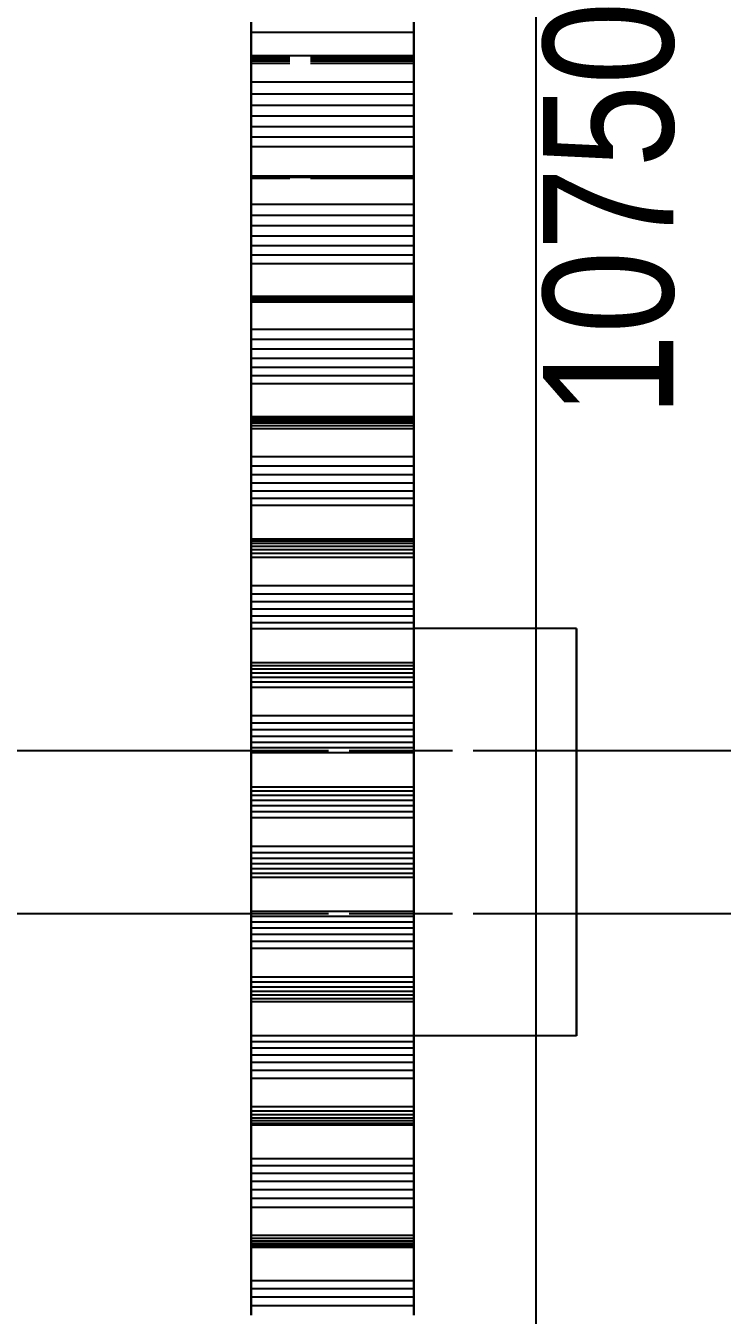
# Model space of a CAD drawing. Header units: millimetres. Extents: x -13 to 276, y -50 to 157.
# Drawn here: x 144.12 to 152.67, y -9.28 to 6.55 of the extents above; entities that cross this region are included whole.
import ezdxf

# ---------------------------------------------------------------- set-up
doc = ezdxf.new("R2010")
doc.units = ezdxf.units.MM
doc.linetypes.add('DASHED', pattern=[1.524, 1.27, -0.254])
for name, color, linetype in [('DIMS', 3, 'CONTINUOUS'), ('HIDDEN', 8, 'DASHED'), ('VISIBLE', 7, 'CONTINUOUS')]:
    doc.layers.add(name, color=color, linetype=linetype)
doc.styles.add('OpenSansCondensed-Light', font='OpenSansCondensed-Light.ttf')
doc.dimstyles.new('EZDXF', dxfattribs={"dimtxt": 0.25, "dimasz": 0.175, "dimexe": 0.375, "dimexo": 0.125, "dimgap": 0.1, "dimtad": 1, "dimlfac": 100, "dimzin": 12, "dimdsep": 46, "dimtxsty": 'OpenSansCondensed-Light', "dimblk": 'ARCHTICK', "dimcen": 2.5, "dimazin": 3, "dimtfac": 0.5, "dimtmove": 2, "dimatfit": 3})

# ---------------------------------------------------------------- blocks, each defined once
blk = doc.blocks.new('_ARCHTICK')
at = {"color": 0, "linetype": 'BYBLOCK', "const_width": 0.15}
blk.add_lwpolyline([(-0.5, -0.5), (0.5, 0.5)], dxfattribs=at)

msp = doc.modelspace()

# ---------------------------------------------------------------- linework, layer by layer
at = {"layer": 'HIDDEN'}
for points in [[(146.885, 6.59294), (146.885, 6.46386)], [(148.885, 6.59294), (148.885, 6.46386)], [(146.885, 6.46386), (146.885, 6.08309)], [(148.885, 6.46386), (146.885, 6.46386)], [(148.885, 6.46386), (148.885, 6.08309)], [(146.885, 6.17588), (146.885, 6.17244)], [(146.885, 6.08309), (146.885, 6.17588)], [(146.885, 6.17244), (146.885, 6.17588)], [(146.885, 6.17588), (146.885, 5.8523)], [(148.885, 6.17588), (146.885, 6.17588)], [(148.885, 6.17588), (148.885, 6.17244)], [(148.885, 6.08309), (148.885, 6.17588)], [(148.885, 6.17244), (148.885, 6.17588)], [(148.885, 6.17588), (148.885, 5.8523)], [(146.885, 6.17244), (146.885, 6.16446)], [(146.885, 6.16446), (146.885, 6.17244)], [(148.885, 6.17244), (146.885, 6.17244)], [(148.885, 6.17244), (146.885, 6.17244)], [(146.885, 6.16446), (146.885, 6.15177)], [(146.885, 6.15177), (146.885, 6.16446)], [(148.885, 6.16446), (146.885, 6.16446)], [(148.885, 6.16446), (146.885, 6.16446)], [(146.885, 6.15177), (146.885, 6.13417)], [(146.885, 6.13417), (146.885, 6.15177)], [(148.885, 6.15177), (146.885, 6.15177)], [(148.885, 6.15177), (146.885, 6.15177)], [(146.885, 6.13417), (146.885, 6.11139)], [(146.885, 6.11139), (146.885, 6.13417)], [(148.885, 6.13417), (146.885, 6.13417)], [(148.885, 6.13417), (146.885, 6.13417)], [(146.885, 6.11139), (146.885, 6.08309)], [(146.885, 6.08309), (146.885, 6.11139)], [(148.885, 6.11139), (146.885, 6.11139)], [(148.885, 6.11139), (146.885, 6.11139)], [(148.885, 6.08309), (146.885, 6.08309)], [(148.885, 6.08309), (146.885, 6.08309)], [(148.885, 6.17244), (148.885, 6.16446)], [(148.885, 6.16446), (148.885, 6.17244)], [(148.885, 6.16446), (148.885, 6.15177)], [(148.885, 6.15177), (148.885, 6.16446)], [(148.885, 6.15177), (148.885, 6.13417)], [(148.885, 6.13417), (148.885, 6.15177)], [(148.885, 6.13417), (148.885, 6.11139)], [(148.885, 6.11139), (148.885, 6.13417)], [(148.885, 6.11139), (148.885, 6.08309)], [(148.885, 6.08309), (148.885, 6.11139)], [(146.885, 5.8523), (146.885, 5.70881)], [(148.885, 5.8523), (146.885, 5.8523)], [(146.885, 5.70881), (146.885, 5.56971)], [(148.885, 5.70881), (146.885, 5.70881)], [(148.885, 5.8523), (148.885, 5.70881)], [(148.885, 5.70881), (148.885, 5.56971)], [(146.885, 5.56971), (146.885, 5.43521)], [(148.885, 5.56971), (146.885, 5.56971)], [(148.885, 5.56971), (148.885, 5.43521)], [(146.885, 5.43521), (146.885, 5.30554)], [(148.885, 5.43521), (146.885, 5.43521)], [(148.885, 5.43521), (148.885, 5.30554)], [(146.885, 5.30554), (146.885, 5.18099)], [(148.885, 5.30554), (146.885, 5.30554)], [(148.885, 5.30554), (148.885, 5.18099)], [(146.885, 5.18099), (146.885, 5.06197)], [(148.885, 5.18099), (146.885, 5.18099)], [(148.885, 5.18099), (148.885, 5.06197)], [(146.885, 5.06197), (146.885, 4.67024)], [(148.885, 5.06197), (146.885, 5.06197)], [(148.885, 5.06197), (148.885, 4.67024)], [(146.885, 4.69965), (146.885, 4.69527)], [(146.885, 4.67024), (146.885, 4.69965)], [(146.885, 4.69527), (146.885, 4.69965)], [(146.885, 4.69965), (146.885, 4.699)], [(148.885, 4.69965), (146.885, 4.69965)], [(146.885, 4.699), (146.885, 4.69352)], [(148.885, 4.699), (146.885, 4.699)], [(146.885, 4.69527), (146.885, 4.68559)], [(146.885, 4.68559), (146.885, 4.69527)], [(148.885, 4.69527), (146.885, 4.69527)], [(148.885, 4.69527), (146.885, 4.69527)], [(146.885, 4.69352), (146.885, 4.6834)], [(148.885, 4.69352), (146.885, 4.69352)], [(146.885, 4.68559), (146.885, 4.67024)], [(146.885, 4.67024), (146.885, 4.68559)], [(148.885, 4.68559), (146.885, 4.68559)], [(148.885, 4.68559), (146.885, 4.68559)], [(146.885, 4.6834), (146.885, 4.35137)], [(148.885, 4.6834), (146.885, 4.6834)], [(148.885, 4.67024), (146.885, 4.67024)], [(148.885, 4.67024), (146.885, 4.67024)], [(148.885, 4.69965), (148.885, 4.69527)], [(148.885, 4.67024), (148.885, 4.69965)], [(148.885, 4.69527), (148.885, 4.69965)], [(148.885, 4.69965), (148.885, 4.699)], [(148.885, 4.699), (148.885, 4.69352)], [(148.885, 4.69527), (148.885, 4.68559)], [(148.885, 4.68559), (148.885, 4.69527)], [(148.885, 4.69352), (148.885, 4.6834)], [(148.885, 4.68559), (148.885, 4.67024)], [(148.885, 4.67024), (148.885, 4.68559)], [(148.885, 4.6834), (148.885, 4.35137)], [(146.885, 4.35137), (146.885, 4.21779)], [(148.885, 4.35137), (146.885, 4.35137)], [(148.885, 4.35137), (148.885, 4.21779)], [(146.885, 4.21779), (146.885, 4.08873)], [(148.885, 4.21779), (146.885, 4.21779)], [(148.885, 4.21779), (148.885, 4.08873)], [(146.885, 4.08873), (146.885, 3.96439)], [(148.885, 4.08873), (146.885, 4.08873)], [(146.885, 3.96439), (146.885, 3.84502)], [(148.885, 3.96439), (146.885, 3.96439)], [(148.885, 4.08873), (148.885, 3.96439)], [(148.885, 3.96439), (148.885, 3.84502)], [(146.885, 3.84502), (146.885, 3.73092)], [(148.885, 3.84502), (146.885, 3.84502)], [(148.885, 3.84502), (148.885, 3.73092)], [(146.885, 3.73092), (146.885, 3.62248)], [(148.885, 3.73092), (146.885, 3.73092)], [(148.885, 3.73092), (148.885, 3.62248)], [(146.885, 3.62248), (146.885, 3.22156)], [(148.885, 3.62248), (146.885, 3.62248)], [(148.885, 3.62248), (148.885, 3.22156)], [(146.885, 3.22388), (146.885, 3.22156)], [(146.885, 3.22156), (146.885, 3.22388)], [(146.885, 3.22156), (146.885, 3.22388)], [(146.885, 3.22388), (146.885, 3.22043)], [(148.885, 3.22388), (146.885, 3.22388)], [(148.885, 3.22156), (146.885, 3.22156)], [(148.885, 3.22156), (146.885, 3.22156)], [(146.885, 3.22043), (146.885, 3.21156)], [(148.885, 3.22043), (146.885, 3.22043)], [(146.885, 3.21156), (146.885, 3.19756)], [(148.885, 3.21156), (146.885, 3.21156)], [(146.885, 3.19756), (146.885, 3.17865)], [(148.885, 3.19756), (146.885, 3.19756)], [(146.885, 3.17865), (146.885, 3.15501)], [(148.885, 3.17865), (146.885, 3.17865)], [(148.885, 3.22388), (148.885, 3.22156)], [(148.885, 3.22156), (148.885, 3.22388)], [(148.885, 3.22156), (148.885, 3.22388)], [(148.885, 3.22388), (148.885, 3.22043)], [(148.885, 3.22043), (148.885, 3.21156)], [(148.885, 3.21156), (148.885, 3.19756)], [(148.885, 3.19756), (148.885, 3.17865)], [(148.885, 3.17865), (148.885, 3.15501)], [(146.885, 3.15501), (146.885, 2.81603)], [(148.885, 3.15501), (146.885, 3.15501)], [(148.885, 3.15501), (148.885, 2.81603)], [(146.885, 2.81603), (146.885, 2.69295)], [(148.885, 2.81603), (146.885, 2.81603)], [(146.885, 2.69295), (146.885, 2.5745)], [(148.885, 2.69295), (146.885, 2.69295)], [(148.885, 2.81603), (148.885, 2.69295)], [(148.885, 2.69295), (148.885, 2.5745)], [(146.885, 2.5745), (146.885, 2.46089)], [(148.885, 2.5745), (146.885, 2.5745)], [(148.885, 2.5745), (148.885, 2.46089)], [(146.885, 2.46089), (146.885, 2.35236)], [(148.885, 2.46089), (146.885, 2.46089)], [(148.885, 2.46089), (148.885, 2.35236)], [(146.885, 2.35236), (146.885, 2.24921)], [(148.885, 2.35236), (146.885, 2.35236)], [(146.885, 2.24921), (146.885, 2.15183)], [(148.885, 2.24921), (146.885, 2.24921)], [(148.885, 2.35236), (148.885, 2.24921)], [(148.885, 2.24921), (148.885, 2.15183)], [(146.885, 2.15183), (146.885, 1.74349)], [(148.885, 2.15183), (146.885, 2.15183)], [(148.885, 2.15183), (148.885, 1.74349)], [(146.885, 1.74349), (146.885, 1.73279)], [(148.885, 1.74349), (146.885, 1.74349)], [(148.885, 1.74349), (148.885, 1.73279)], [(146.885, 1.73279), (146.885, 1.71621)], [(148.885, 1.73279), (146.885, 1.73279)], [(146.885, 1.71621), (146.885, 1.69414)], [(148.885, 1.71621), (146.885, 1.71621)], [(146.885, 1.69414), (146.885, 1.66686)], [(148.885, 1.69414), (146.885, 1.69414)], [(146.885, 1.66686), (146.885, 1.6346)], [(148.885, 1.66686), (146.885, 1.66686)], [(146.885, 1.6346), (146.885, 1.59755)], [(148.885, 1.6346), (146.885, 1.6346)], [(146.885, 1.59755), (146.885, 1.25312)], [(148.885, 1.59755), (146.885, 1.59755)], [(148.885, 1.73279), (148.885, 1.71621)], [(148.885, 1.71621), (148.885, 1.69414)], [(148.885, 1.69414), (148.885, 1.66686)], [(148.885, 1.66686), (148.885, 1.6346)], [(148.885, 1.6346), (148.885, 1.59755)], [(148.885, 1.59755), (148.885, 1.25312)], [(146.885, 1.25312), (146.885, 1.1411)], [(148.885, 1.25312), (146.885, 1.25312)], [(146.885, 1.1411), (146.885, 1.0338)], [(148.885, 1.1411), (146.885, 1.1411)], [(148.885, 1.25312), (148.885, 1.1411)], [(148.885, 1.1411), (148.885, 1.0338)], [(146.885, 1.0338), (146.885, 0.93142)], [(148.885, 1.0338), (146.885, 1.0338)], [(148.885, 1.0338), (148.885, 0.93142)], [(146.885, 0.93142), (146.885, 0.8342)], [(148.885, 0.93142), (146.885, 0.93142)], [(146.885, 0.8342), (146.885, 0.74246)], [(148.885, 0.8342), (146.885, 0.8342)], [(148.885, 0.93142), (148.885, 0.8342)], [(148.885, 0.8342), (148.885, 0.74246)], [(146.885, 0.74246), (146.885, 0.65659)], [(148.885, 0.74246), (146.885, 0.74246)], [(146.885, 0.65659), (146.885, 0.24266)], [(148.885, 0.65659), (146.885, 0.65659)], [(148.885, 0.74246), (148.885, 0.65659)], [(148.885, 0.65659), (148.885, 0.24266)], [(146.885, 0.24266), (146.885, 0.21898)], [(148.885, 0.24266), (146.885, 0.24266)], [(146.885, 0.21898), (146.885, 0.18935)], [(148.885, 0.21898), (146.885, 0.21898)], [(146.885, 0.18935), (146.885, 0.15417)], [(148.885, 0.18935), (146.885, 0.18935)], [(148.885, 0.24266), (148.885, 0.21898)], [(148.885, 0.21898), (148.885, 0.18935)], [(148.885, 0.18935), (148.885, 0.15417)], [(146.885, 0.15417), (146.885, 0.11373)], [(148.885, 0.15417), (146.885, 0.15417)], [(146.885, 0.11373), (146.885, 0.06827)], [(148.885, 0.11373), (146.885, 0.11373)], [(146.885, 0.06827), (146.885, 0.01797)], [(148.885, 0.06827), (146.885, 0.06827)], [(146.885, 0.01797), (146.885, -0.33037)], [(148.885, 0.01797), (146.885, 0.01797)], [(148.885, 0.15417), (148.885, 0.11373)], [(148.885, 0.11373), (148.885, 0.06827)], [(148.885, 0.06827), (148.885, 0.01797)], [(148.885, 0.01797), (148.885, -0.33037)], [(146.885, -0.33037), (146.885, -0.43083)], [(148.885, -0.33037), (146.885, -0.33037)], [(146.885, -0.43083), (146.885, -0.52651)], [(148.885, -0.43083), (146.885, -0.43083)], [(148.885, -0.33037), (148.885, -0.43083)], [(148.885, -0.43083), (148.885, -0.52651)], [(146.885, -0.52651), (146.885, -0.61721)], [(148.885, -0.52651), (146.885, -0.52651)], [(146.885, -0.61721), (146.885, -0.70267)], [(148.885, -0.61721), (146.885, -0.61721)], [(148.885, -0.52651), (148.885, -0.61721)], [(148.885, -0.61721), (148.885, -0.70267)], [(146.885, -0.70267), (146.885, -0.78259)], [(148.885, -0.70267), (146.885, -0.70267)], [(146.885, -0.78259), (146.885, -0.85657)], [(148.885, -0.78259), (146.885, -0.78259)], [(148.885, -0.70267), (148.885, -0.78259)], [(148.885, -0.78259), (148.885, -0.85657)], [(146.885, -0.85657), (146.885, -1.27424)], [(148.885, -0.85657), (146.885, -0.85657)], [(148.885, -3.355), (148.885, -3.31532), (148.885, -3.27563), (148.885, -3.23595), (148.885, -3.19627), (148.885, -3.15659), (148.885, -3.1169), (148.885, -3.07722), (148.885, -3.03754), (148.885, -2.99786), (148.885, -2.95817), (148.885, -2.91849), (148.885, -2.87881), (148.885, -2.83913), (148.885, -2.79944), (148.885, -2.75976), (148.885, -2.72008), (148.885, -2.6804), (148.885, -2.64071), (148.885, -2.60103), (148.885, -2.56135), (148.885, -2.52167), (148.885, -2.48198), (148.885, -2.4423), (148.885, -2.40262), (148.885, -2.36294), (148.885, -2.32325), (148.885, -2.28357), (148.885, -2.24389), (148.885, -2.20421), (148.885, -2.16452), (148.885, -2.12484), (148.885, -2.08516), (148.885, -2.04548), (148.885, -2.00579), (148.885, -1.96611), (148.885, -1.92643), (148.885, -1.88675), (148.885, -1.84706), (148.885, -1.80738), (148.885, -1.7677), (148.885, -1.72802), (148.885, -1.68833), (148.885, -1.64865), (148.885, -1.60897), (148.885, -1.56929), (148.885, -1.5296), (148.885, -1.48992), (148.885, -1.45024), (148.885, -1.41056), (148.885, -1.37087), (148.885, -1.33119), (148.885, -1.29151), (148.885, -1.25183), (148.885, -1.21214), (148.885, -1.17246), (148.885, -1.13278), (148.885, -1.0931), (148.885, -1.05341), (148.885, -1.01373), (148.885, -0.97405), (148.885, -0.93437), (148.885, -0.89468), (148.885, -0.855)], [(148.885, -0.855), (148.885, -0.93437), (148.885, -1.01373), (148.885, -1.0931), (148.885, -1.17246), (148.885, -1.25183), (148.885, -1.33119), (148.885, -1.41056), (148.885, -1.48992), (148.885, -1.56929), (148.885, -1.64865), (148.885, -1.72802), (148.885, -1.80738), (148.885, -1.88675), (148.885, -1.96611), (148.885, -2.04548), (148.885, -2.12484), (148.885, -2.20421), (148.885, -2.28357), (148.885, -2.36294), (148.885, -2.4423), (148.885, -2.52167), (148.885, -2.60103), (148.885, -2.6804), (148.885, -2.75976), (148.885, -2.83913), (148.885, -2.91849), (148.885, -2.99786), (148.885, -3.07722), (148.885, -3.15659), (148.885, -3.23595), (148.885, -3.31532), (148.885, -3.39468), (148.885, -3.47405), (148.885, -3.55341), (148.885, -3.63278), (148.885, -3.71214), (148.885, -3.79151), (148.885, -3.87087), (148.885, -3.95024), (148.885, -4.0296), (148.885, -4.10897), (148.885, -4.18833), (148.885, -4.2677), (148.885, -4.34706), (148.885, -4.42643), (148.885, -4.50579), (148.885, -4.58516), (148.885, -4.66452), (148.885, -4.74389), (148.885, -4.82325), (148.885, -4.90262), (148.885, -4.98198), (148.885, -5.06135), (148.885, -5.14071), (148.885, -5.22008), (148.885, -5.29944), (148.885, -5.37881), (148.885, -5.45817), (148.885, -5.53754), (148.885, -5.6169), (148.885, -5.69627), (148.885, -5.77563), (148.885, -5.855)], [(148.885, -0.85657), (148.885, -1.27424)], [(150.885, -0.855), (150.885, -0.93437), (150.885, -1.01373), (150.885, -1.0931), (150.885, -1.17246), (150.885, -1.25183), (150.885, -1.33119), (150.885, -1.41056), (150.885, -1.48992), (150.885, -1.56929), (150.885, -1.64865), (150.885, -1.72802), (150.885, -1.80738), (150.885, -1.88675), (150.885, -1.96611), (150.885, -2.04548), (150.885, -2.12484), (150.885, -2.20421), (150.885, -2.28357), (150.885, -2.36294), (150.885, -2.4423), (150.885, -2.52167), (150.885, -2.60103), (150.885, -2.6804), (150.885, -2.75976), (150.885, -2.83913), (150.885, -2.91849), (150.885, -2.99786), (150.885, -3.07722), (150.885, -3.15659), (150.885, -3.23595), (150.885, -3.31532), (150.885, -3.39468), (150.885, -3.47405), (150.885, -3.55341), (150.885, -3.63278), (150.885, -3.71214), (150.885, -3.79151), (150.885, -3.87087), (150.885, -3.95024), (150.885, -4.0296), (150.885, -4.10897), (150.885, -4.18833), (150.885, -4.2677), (150.885, -4.34706), (150.885, -4.42643), (150.885, -4.50579), (150.885, -4.58516), (150.885, -4.66452), (150.885, -4.74389), (150.885, -4.82325), (150.885, -4.90262), (150.885, -4.98198), (150.885, -5.06135), (150.885, -5.14071), (150.885, -5.22008), (150.885, -5.29944), (150.885, -5.37881), (150.885, -5.45817), (150.885, -5.53754), (150.885, -5.6169), (150.885, -5.69627), (150.885, -5.77563), (150.885, -5.855)], [(146.885, -1.27424), (146.885, -1.3108)], [(148.885, -1.27424), (146.885, -1.27424)], [(146.885, -1.3108), (146.885, -1.35334)], [(148.885, -1.3108), (146.885, -1.3108)], [(146.885, -1.35334), (146.885, -1.40147)], [(148.885, -1.35334), (146.885, -1.35334)], [(146.885, -1.40147), (146.885, -1.45489)], [(148.885, -1.40147), (146.885, -1.40147)], [(148.885, -1.27424), (148.885, -1.3108)], [(148.885, -1.3108), (148.885, -1.35334)], [(148.885, -1.35334), (148.885, -1.40147)], [(148.885, -1.40147), (148.885, -1.45489)], [(146.885, -1.45489), (146.885, -1.51335)], [(148.885, -1.45489), (146.885, -1.45489)], [(146.885, -1.51335), (146.885, -1.57668)], [(148.885, -1.51335), (146.885, -1.51335)], [(146.885, -1.57668), (146.885, -1.92736)], [(148.885, -1.57668), (146.885, -1.57668)], [(148.885, -1.45489), (148.885, -1.51335)], [(148.885, -1.51335), (148.885, -1.57668)], [(148.885, -1.57668), (148.885, -1.92736)], [(146.885, -1.92736), (146.885, -2.01582)], [(148.885, -1.92736), (146.885, -1.92736)], [(146.885, -2.01582), (146.885, -2.09946)], [(148.885, -2.01582), (146.885, -2.01582)], [(148.885, -1.92736), (148.885, -2.01582)], [(148.885, -2.01582), (148.885, -2.09946)], [(146.885, -2.09946), (146.885, -2.17806)], [(148.885, -2.09946), (146.885, -2.09946)], [(146.885, -2.17806), (146.885, -2.25138)], [(148.885, -2.17806), (146.885, -2.17806)], [(148.885, -2.09946), (148.885, -2.17806)], [(148.885, -2.17806), (148.885, -2.25138)], [(146.885, -2.25138), (146.885, -2.31913)], [(148.885, -2.25138), (146.885, -2.25138)], [(146.885, -2.31913), (146.885, -2.3809)], [(148.885, -2.31913), (146.885, -2.31913)], [(146.885, -3.355), (146.885, -3.33913), (146.885, -3.32325), (146.885, -3.30738), (146.885, -3.29151), (146.885, -3.27563), (146.885, -3.25976), (146.885, -3.24389), (146.885, -3.22802), (146.885, -3.21214), (146.885, -3.19627), (146.885, -3.1804), (146.885, -3.16452), (146.885, -3.14865), (146.885, -3.13278), (146.885, -3.1169), (146.885, -3.10103), (146.885, -3.08516), (146.885, -3.06929), (146.885, -3.05341), (146.885, -3.03754), (146.885, -3.02167), (146.885, -3.00579), (146.885, -2.98992), (146.885, -2.97405), (146.885, -2.95817), (146.885, -2.9423), (146.885, -2.92643), (146.885, -2.91056), (146.885, -2.89468), (146.885, -2.87881), (146.885, -2.86294), (146.885, -2.84706), (146.885, -2.83119), (146.885, -2.81532), (146.885, -2.79944), (146.885, -2.78357), (146.885, -2.7677), (146.885, -2.75183), (146.885, -2.73595), (146.885, -2.72008), (146.885, -2.70421), (146.885, -2.68833), (146.885, -2.67246), (146.885, -2.65659), (146.885, -2.64071), (146.885, -2.62484), (146.885, -2.60897), (146.885, -2.5931), (146.885, -2.57722), (146.885, -2.56135), (146.885, -2.54548), (146.885, -2.5296), (146.885, -2.51373), (146.885, -2.49786), (146.885, -2.48198), (146.885, -2.46611), (146.885, -2.45024), (146.885, -2.43437), (146.885, -2.41849), (146.885, -2.40262), (146.885, -2.38675), (146.885, -2.37087), (146.885, -2.355)], [(146.885, -2.355), (146.885, -2.38675), (146.885, -2.41849), (146.885, -2.45024), (146.885, -2.48198), (146.885, -2.51373), (146.885, -2.54548), (146.885, -2.57722), (146.885, -2.60897), (146.885, -2.64071), (146.885, -2.67246), (146.885, -2.70421), (146.885, -2.73595), (146.885, -2.7677), (146.885, -2.79944), (146.885, -2.83119), (146.885, -2.86294), (146.885, -2.89468), (146.885, -2.92643), (146.885, -2.95817), (146.885, -2.98992), (146.885, -3.02167), (146.885, -3.05341), (146.885, -3.08516), (146.885, -3.1169), (146.885, -3.14865), (146.885, -3.1804), (146.885, -3.21214), (146.885, -3.24389), (146.885, -3.27563), (146.885, -3.30738), (146.885, -3.33913), (146.885, -3.37087), (146.885, -3.40262), (146.885, -3.43437), (146.885, -3.46611), (146.885, -3.49786), (146.885, -3.5296), (146.885, -3.56135), (146.885, -3.5931), (146.885, -3.62484), (146.885, -3.65659), (146.885, -3.68833), (146.885, -3.72008), (146.885, -3.75183), (146.885, -3.78357), (146.885, -3.81532), (146.885, -3.84706), (146.885, -3.87881), (146.885, -3.91056), (146.885, -3.9423), (146.885, -3.97405), (146.885, -4.00579), (146.885, -4.03754), (146.885, -4.06929), (146.885, -4.10103), (146.885, -4.13278), (146.885, -4.16452), (146.885, -4.19627), (146.885, -4.22802), (146.885, -4.25976), (146.885, -4.29151), (146.885, -4.32325), (146.885, -4.355)], [(150.885, -2.355), (146.885, -2.355)], [(150.885, -2.355), (146.885, -2.355)], [(148.885, -2.25138), (148.885, -2.31913)], [(148.885, -2.31913), (148.885, -2.3809)], [(150.885, -3.355), (150.885, -3.33913), (150.885, -3.32325), (150.885, -3.30738), (150.885, -3.29151), (150.885, -3.27563), (150.885, -3.25976), (150.885, -3.24389), (150.885, -3.22802), (150.885, -3.21214), (150.885, -3.19627), (150.885, -3.1804), (150.885, -3.16452), (150.885, -3.14865), (150.885, -3.13278), (150.885, -3.1169), (150.885, -3.10103), (150.885, -3.08516), (150.885, -3.06929), (150.885, -3.05341), (150.885, -3.03754), (150.885, -3.02167), (150.885, -3.00579), (150.885, -2.98992), (150.885, -2.97405), (150.885, -2.95817), (150.885, -2.9423), (150.885, -2.92643), (150.885, -2.91056), (150.885, -2.89468), (150.885, -2.87881), (150.885, -2.86294), (150.885, -2.84706), (150.885, -2.83119), (150.885, -2.81532), (150.885, -2.79944), (150.885, -2.78357), (150.885, -2.7677), (150.885, -2.75183), (150.885, -2.73595), (150.885, -2.72008), (150.885, -2.70421), (150.885, -2.68833), (150.885, -2.67246), (150.885, -2.65659), (150.885, -2.64071), (150.885, -2.62484), (150.885, -2.60897), (150.885, -2.5931), (150.885, -2.57722), (150.885, -2.56135), (150.885, -2.54548), (150.885, -2.5296), (150.885, -2.51373), (150.885, -2.49786), (150.885, -2.48198), (150.885, -2.46611), (150.885, -2.45024), (150.885, -2.43437), (150.885, -2.41849), (150.885, -2.40262), (150.885, -2.38675), (150.885, -2.37087), (150.885, -2.355)], [(150.885, -2.355), (150.885, -2.38675), (150.885, -2.41849), (150.885, -2.45024), (150.885, -2.48198), (150.885, -2.51373), (150.885, -2.54548), (150.885, -2.57722), (150.885, -2.60897), (150.885, -2.64071), (150.885, -2.67246), (150.885, -2.70421), (150.885, -2.73595), (150.885, -2.7677), (150.885, -2.79944), (150.885, -2.83119), (150.885, -2.86294), (150.885, -2.89468), (150.885, -2.92643), (150.885, -2.95817), (150.885, -2.98992), (150.885, -3.02167), (150.885, -3.05341), (150.885, -3.08516), (150.885, -3.1169), (150.885, -3.14865), (150.885, -3.1804), (150.885, -3.21214), (150.885, -3.24389), (150.885, -3.27563), (150.885, -3.30738), (150.885, -3.33913), (150.885, -3.37087), (150.885, -3.40262), (150.885, -3.43437), (150.885, -3.46611), (150.885, -3.49786), (150.885, -3.5296), (150.885, -3.56135), (150.885, -3.5931), (150.885, -3.62484), (150.885, -3.65659), (150.885, -3.68833), (150.885, -3.72008), (150.885, -3.75183), (150.885, -3.78357), (150.885, -3.81532), (150.885, -3.84706), (150.885, -3.87881), (150.885, -3.91056), (150.885, -3.9423), (150.885, -3.97405), (150.885, -4.00579), (150.885, -4.03754), (150.885, -4.06929), (150.885, -4.10103), (150.885, -4.13278), (150.885, -4.16452), (150.885, -4.19627), (150.885, -4.22802), (150.885, -4.25976), (150.885, -4.29151), (150.885, -4.32325), (150.885, -4.355)], [(146.885, -2.3809), (146.885, -2.80043)], [(148.885, -2.3809), (146.885, -2.3809)], [(148.885, -2.3809), (148.885, -2.80043)], [(146.885, -2.80043), (146.885, -2.84971)], [(148.885, -2.80043), (146.885, -2.80043)], [(148.885, -2.80043), (148.885, -2.84971)], [(146.885, -2.84971), (146.885, -2.90498)], [(148.885, -2.84971), (146.885, -2.84971)], [(146.885, -2.90498), (146.885, -2.96584)], [(148.885, -2.90498), (146.885, -2.90498)], [(146.885, -2.96584), (146.885, -3.032)], [(148.885, -2.96584), (146.885, -2.96584)], [(148.885, -2.84971), (148.885, -2.90498)], [(148.885, -2.90498), (148.885, -2.96584)], [(148.885, -2.96584), (148.885, -3.032)], [(146.885, -3.032), (146.885, -3.1032)], [(148.885, -3.032), (146.885, -3.032)], [(146.885, -3.1032), (146.885, -3.17927)], [(148.885, -3.1032), (146.885, -3.1032)], [(148.885, -3.032), (148.885, -3.1032)], [(148.885, -3.1032), (148.885, -3.17927)], [(146.885, -3.17927), (146.885, -3.53073)], [(148.885, -3.17927), (146.885, -3.17927)], [(148.885, -3.17927), (148.885, -3.53073)], [(146.885, -4.355), (146.885, -4.33913), (146.885, -4.32325), (146.885, -4.30738), (146.885, -4.29151), (146.885, -4.27563), (146.885, -4.25976), (146.885, -4.24389), (146.885, -4.22802), (146.885, -4.21214), (146.885, -4.19627), (146.885, -4.1804), (146.885, -4.16452), (146.885, -4.14865), (146.885, -4.13278), (146.885, -4.1169), (146.885, -4.10103), (146.885, -4.08516), (146.885, -4.06929), (146.885, -4.05341), (146.885, -4.03754), (146.885, -4.02167), (146.885, -4.00579), (146.885, -3.98992), (146.885, -3.97405), (146.885, -3.95817), (146.885, -3.9423), (146.885, -3.92643), (146.885, -3.91056), (146.885, -3.89468), (146.885, -3.87881), (146.885, -3.86294), (146.885, -3.84706), (146.885, -3.83119), (146.885, -3.81532), (146.885, -3.79944), (146.885, -3.78357), (146.885, -3.7677), (146.885, -3.75183), (146.885, -3.73595), (146.885, -3.72008), (146.885, -3.70421), (146.885, -3.68833), (146.885, -3.67246), (146.885, -3.65659), (146.885, -3.64071), (146.885, -3.62484), (146.885, -3.60897), (146.885, -3.5931), (146.885, -3.57722), (146.885, -3.56135), (146.885, -3.54548), (146.885, -3.5296), (146.885, -3.51373), (146.885, -3.49786), (146.885, -3.48198), (146.885, -3.46611), (146.885, -3.45024), (146.885, -3.43437), (146.885, -3.41849), (146.885, -3.40262), (146.885, -3.38675), (146.885, -3.37087), (146.885, -3.355)], [(148.885, -5.855), (148.885, -5.81532), (148.885, -5.77563), (148.885, -5.73595), (148.885, -5.69627), (148.885, -5.65659), (148.885, -5.6169), (148.885, -5.57722), (148.885, -5.53754), (148.885, -5.49786), (148.885, -5.45817), (148.885, -5.41849), (148.885, -5.37881), (148.885, -5.33913), (148.885, -5.29944), (148.885, -5.25976), (148.885, -5.22008), (148.885, -5.1804), (148.885, -5.14071), (148.885, -5.10103), (148.885, -5.06135), (148.885, -5.02167), (148.885, -4.98198), (148.885, -4.9423), (148.885, -4.90262), (148.885, -4.86294), (148.885, -4.82325), (148.885, -4.78357), (148.885, -4.74389), (148.885, -4.70421), (148.885, -4.66452), (148.885, -4.62484), (148.885, -4.58516), (148.885, -4.54548), (148.885, -4.50579), (148.885, -4.46611), (148.885, -4.42643), (148.885, -4.38675), (148.885, -4.34706), (148.885, -4.30738), (148.885, -4.2677), (148.885, -4.22802), (148.885, -4.18833), (148.885, -4.14865), (148.885, -4.10897), (148.885, -4.06929), (148.885, -4.0296), (148.885, -3.98992), (148.885, -3.95024), (148.885, -3.91056), (148.885, -3.87087), (148.885, -3.83119), (148.885, -3.79151), (148.885, -3.75183), (148.885, -3.71214), (148.885, -3.67246), (148.885, -3.63278), (148.885, -3.5931), (148.885, -3.55341), (148.885, -3.51373), (148.885, -3.47405), (148.885, -3.43437), (148.885, -3.39468), (148.885, -3.355)], [(150.885, -4.355), (150.885, -4.33913), (150.885, -4.32325), (150.885, -4.30738), (150.885, -4.29151), (150.885, -4.27563), (150.885, -4.25976), (150.885, -4.24389), (150.885, -4.22802), (150.885, -4.21214), (150.885, -4.19627), (150.885, -4.1804), (150.885, -4.16452), (150.885, -4.14865), (150.885, -4.13278), (150.885, -4.1169), (150.885, -4.10103), (150.885, -4.08516), (150.885, -4.06929), (150.885, -4.05341), (150.885, -4.03754), (150.885, -4.02167), (150.885, -4.00579), (150.885, -3.98992), (150.885, -3.97405), (150.885, -3.95817), (150.885, -3.9423), (150.885, -3.92643), (150.885, -3.91056), (150.885, -3.89468), (150.885, -3.87881), (150.885, -3.86294), (150.885, -3.84706), (150.885, -3.83119), (150.885, -3.81532), (150.885, -3.79944), (150.885, -3.78357), (150.885, -3.7677), (150.885, -3.75183), (150.885, -3.73595), (150.885, -3.72008), (150.885, -3.70421), (150.885, -3.68833), (150.885, -3.67246), (150.885, -3.65659), (150.885, -3.64071), (150.885, -3.62484), (150.885, -3.60897), (150.885, -3.5931), (150.885, -3.57722), (150.885, -3.56135), (150.885, -3.54548), (150.885, -3.5296), (150.885, -3.51373), (150.885, -3.49786), (150.885, -3.48198), (150.885, -3.46611), (150.885, -3.45024), (150.885, -3.43437), (150.885, -3.41849), (150.885, -3.40262), (150.885, -3.38675), (150.885, -3.37087), (150.885, -3.355)], [(146.885, -3.53073), (146.885, -3.6068)], [(148.885, -3.53073), (146.885, -3.53073)], [(146.885, -3.6068), (146.885, -3.678)], [(148.885, -3.6068), (146.885, -3.6068)], [(148.885, -3.53073), (148.885, -3.6068)], [(148.885, -3.6068), (148.885, -3.678)], [(146.885, -3.678), (146.885, -3.74416)], [(148.885, -3.678), (146.885, -3.678)], [(146.885, -3.74416), (146.885, -3.80502)], [(148.885, -3.74416), (146.885, -3.74416)], [(148.885, -3.678), (148.885, -3.74416)], [(148.885, -3.74416), (148.885, -3.80502)], [(146.885, -3.80502), (146.885, -3.86029)], [(148.885, -3.80502), (146.885, -3.80502)], [(146.885, -3.86029), (146.885, -3.90957)], [(148.885, -3.86029), (146.885, -3.86029)], [(146.885, -3.90957), (146.885, -4.3291)], [(148.885, -3.90957), (146.885, -3.90957)], [(148.885, -3.80502), (148.885, -3.86029)], [(148.885, -3.86029), (148.885, -3.90957)], [(148.885, -3.90957), (148.885, -4.3291)], [(146.885, -4.3291), (146.885, -4.39087)], [(148.885, -4.3291), (146.885, -4.3291)], [(150.885, -4.355), (146.885, -4.355)], [(150.885, -4.355), (146.885, -4.355)], [(146.885, -4.39087), (146.885, -4.45862)], [(148.885, -4.39087), (146.885, -4.39087)], [(148.885, -4.3291), (148.885, -4.39087)], [(148.885, -4.39087), (148.885, -4.45862)], [(146.885, -4.45862), (146.885, -4.53194)], [(148.885, -4.45862), (146.885, -4.45862)], [(146.885, -4.53194), (146.885, -4.61054)], [(148.885, -4.53194), (146.885, -4.53194)], [(148.885, -4.45862), (148.885, -4.53194)], [(148.885, -4.53194), (148.885, -4.61054)], [(146.885, -4.61054), (146.885, -4.69418)], [(148.885, -4.61054), (146.885, -4.61054)], [(146.885, -4.69418), (146.885, -4.78264)], [(148.885, -4.69418), (146.885, -4.69418)], [(148.885, -4.61054), (148.885, -4.69418)], [(148.885, -4.69418), (148.885, -4.78264)], [(146.885, -4.78264), (146.885, -5.13332)], [(148.885, -4.78264), (146.885, -4.78264)], [(148.885, -4.78264), (148.885, -5.13332)], [(146.885, -5.13332), (146.885, -5.19665)], [(148.885, -5.13332), (146.885, -5.13332)], [(146.885, -5.19665), (146.885, -5.25511)], [(148.885, -5.19665), (146.885, -5.19665)], [(148.885, -5.13332), (148.885, -5.19665)], [(148.885, -5.19665), (148.885, -5.25511)], [(146.885, -5.25511), (146.885, -5.30853)], [(148.885, -5.25511), (146.885, -5.25511)], [(146.885, -5.30853), (146.885, -5.35666)], [(148.885, -5.30853), (146.885, -5.30853)], [(146.885, -5.35666), (146.885, -5.3992)], [(148.885, -5.35666), (146.885, -5.35666)], [(148.885, -5.25511), (148.885, -5.30853)], [(148.885, -5.30853), (148.885, -5.35666)], [(148.885, -5.35666), (148.885, -5.3992)], [(146.885, -5.3992), (146.885, -5.43576)], [(148.885, -5.3992), (146.885, -5.3992)], [(146.885, -5.43576), (146.885, -5.85343)], [(148.885, -5.43576), (146.885, -5.43576)], [(148.885, -5.3992), (148.885, -5.43576)], [(148.885, -5.43576), (148.885, -5.85343)], [(146.885, -5.85343), (146.885, -5.92741)], [(148.885, -5.85343), (146.885, -5.85343)], [(148.885, -5.85343), (148.885, -5.92741)], [(146.885, -5.92741), (146.885, -6.00733)], [(148.885, -5.92741), (146.885, -5.92741)], [(146.885, -6.00733), (146.885, -6.09279)], [(148.885, -6.00733), (146.885, -6.00733)], [(148.885, -5.92741), (148.885, -6.00733)], [(148.885, -6.00733), (148.885, -6.09279)], [(146.885, -6.09279), (146.885, -6.18349)], [(148.885, -6.09279), (146.885, -6.09279)], [(148.885, -6.09279), (148.885, -6.18349)], [(146.885, -6.18349), (146.885, -6.27917)], [(148.885, -6.18349), (146.885, -6.18349)], [(146.885, -6.27917), (146.885, -6.37963)], [(148.885, -6.27917), (146.885, -6.27917)], [(148.885, -6.18349), (148.885, -6.27917)], [(148.885, -6.27917), (148.885, -6.37963)], [(146.885, -6.37963), (146.885, -6.72797)], [(148.885, -6.37963), (146.885, -6.37963)], [(148.885, -6.37963), (148.885, -6.72797)], [(146.885, -6.72797), (146.885, -6.77827)], [(148.885, -6.72797), (146.885, -6.72797)], [(146.885, -6.77827), (146.885, -6.82373)], [(148.885, -6.77827), (146.885, -6.77827)], [(148.885, -6.72797), (148.885, -6.77827)], [(148.885, -6.77827), (148.885, -6.82373)], [(146.885, -6.82373), (146.885, -6.86417)], [(148.885, -6.82373), (146.885, -6.82373)], [(146.885, -6.86417), (146.885, -6.89935)], [(148.885, -6.86417), (146.885, -6.86417)], [(146.885, -6.89935), (146.885, -6.92898)], [(148.885, -6.89935), (146.885, -6.89935)], [(146.885, -6.92898), (146.885, -6.95266)], [(148.885, -6.92898), (146.885, -6.92898)], [(146.885, -6.95266), (146.885, -7.36659)], [(148.885, -6.95266), (146.885, -6.95266)], [(148.885, -6.82373), (148.885, -6.86417)], [(148.885, -6.86417), (148.885, -6.89935)], [(148.885, -6.89935), (148.885, -6.92898)], [(148.885, -6.92898), (148.885, -6.95266)], [(148.885, -6.95266), (148.885, -7.36659)], [(146.885, -7.36659), (146.885, -7.45246)], [(148.885, -7.36659), (146.885, -7.36659)], [(148.885, -7.36659), (148.885, -7.45246)], [(146.885, -7.45246), (146.885, -7.5442)], [(148.885, -7.45246), (146.885, -7.45246)], [(146.885, -7.5442), (146.885, -7.64142)], [(148.885, -7.5442), (146.885, -7.5442)], [(148.885, -7.45246), (148.885, -7.5442)], [(148.885, -7.5442), (148.885, -7.64142)], [(146.885, -7.64142), (146.885, -7.7438)], [(148.885, -7.64142), (146.885, -7.64142)], [(146.885, -7.7438), (146.885, -7.8511)], [(148.885, -7.7438), (146.885, -7.7438)], [(148.885, -7.64142), (148.885, -7.7438)], [(148.885, -7.7438), (148.885, -7.8511)], [(146.885, -7.8511), (146.885, -7.96312)], [(148.885, -7.8511), (146.885, -7.8511)], [(148.885, -7.8511), (148.885, -7.96312)], [(146.885, -7.96312), (146.885, -8.30755)], [(148.885, -7.96312), (146.885, -7.96312)], [(148.885, -7.96312), (148.885, -8.30755)], [(146.885, -8.30755), (146.885, -8.3446)], [(148.885, -8.30755), (146.885, -8.30755)], [(146.885, -8.3446), (146.885, -8.37686)], [(148.885, -8.3446), (146.885, -8.3446)], [(146.885, -8.37686), (146.885, -8.40414)], [(148.885, -8.37686), (146.885, -8.37686)], [(148.885, -8.30755), (148.885, -8.3446)], [(148.885, -8.3446), (148.885, -8.37686)], [(148.885, -8.37686), (148.885, -8.40414)], [(146.885, -8.40414), (146.885, -8.42621)], [(148.885, -8.40414), (146.885, -8.40414)], [(146.885, -8.42621), (146.885, -8.44279)], [(148.885, -8.42621), (146.885, -8.42621)], [(146.885, -8.44279), (146.885, -8.45349)], [(148.885, -8.44279), (146.885, -8.44279)], [(146.885, -8.45349), (146.885, -8.86183)], [(148.885, -8.45349), (146.885, -8.45349)], [(148.885, -8.40414), (148.885, -8.42621)], [(148.885, -8.42621), (148.885, -8.44279)], [(148.885, -8.44279), (148.885, -8.45349)], [(148.885, -8.45349), (148.885, -8.86183)], [(146.885, -8.86183), (146.885, -8.95921)], [(148.885, -8.86183), (146.885, -8.86183)], [(148.885, -8.86183), (148.885, -8.95921)], [(146.885, -8.95921), (146.885, -9.06236)], [(148.885, -8.95921), (146.885, -8.95921)], [(148.885, -8.95921), (148.885, -9.06236)], [(146.885, -9.06236), (146.885, -9.17089)], [(148.885, -9.06236), (146.885, -9.06236)], [(146.885, -9.17089), (146.885, -9.2845)], [(148.885, -9.17089), (146.885, -9.17089)], [(148.885, -9.06236), (148.885, -9.17089)], [(148.885, -9.17089), (148.885, -9.2845)]]:
    msp.add_lwpolyline(points, dxfattribs=at)
at = {"layer": 'VISIBLE'}
for points in [[(146.885, 6.46386), (146.885, 6.59294)], [(148.885, 6.46386), (148.885, 6.59294)], [(146.885, 6.17588), (146.885, 6.46386)], [(148.885, 6.46386), (146.885, 6.46386)], [(148.885, 6.17588), (148.885, 6.46386)], [(146.885, 5.8523), (146.885, 6.17588)], [(148.885, 6.17588), (146.885, 6.17588)], [(148.885, 5.8523), (148.885, 6.17588)], [(146.885, 5.70881), (146.885, 5.8523)], [(148.885, 5.8523), (146.885, 5.8523)], [(146.885, 5.56971), (146.885, 5.70881)], [(148.885, 5.70881), (146.885, 5.70881)], [(148.885, 5.70881), (148.885, 5.8523)], [(148.885, 5.56971), (148.885, 5.70881)], [(146.885, 5.43521), (146.885, 5.56971)], [(148.885, 5.56971), (146.885, 5.56971)], [(148.885, 5.43521), (148.885, 5.56971)], [(146.885, 5.30554), (146.885, 5.43521)], [(148.885, 5.43521), (146.885, 5.43521)], [(148.885, 5.30554), (148.885, 5.43521)], [(146.885, 5.18099), (146.885, 5.30554)], [(148.885, 5.30554), (146.885, 5.30554)], [(148.885, 5.18099), (148.885, 5.30554)], [(146.885, 5.06197), (146.885, 5.18099)], [(148.885, 5.18099), (146.885, 5.18099)], [(148.885, 5.06197), (148.885, 5.18099)], [(146.885, 4.69965), (146.885, 5.06197)], [(148.885, 5.06197), (146.885, 5.06197)], [(148.885, 4.69965), (148.885, 5.06197)], [(146.885, 4.699), (146.885, 4.69965)], [(148.885, 4.69965), (146.885, 4.69965)], [(146.885, 4.69352), (146.885, 4.699)], [(148.885, 4.699), (146.885, 4.699)], [(146.885, 4.6834), (146.885, 4.69352)], [(148.885, 4.69352), (146.885, 4.69352)], [(146.885, 4.35137), (146.885, 4.6834)], [(148.885, 4.6834), (146.885, 4.6834)], [(148.885, 4.699), (148.885, 4.69965)], [(148.885, 4.69352), (148.885, 4.699)], [(148.885, 4.6834), (148.885, 4.69352)], [(148.885, 4.35137), (148.885, 4.6834)], [(146.885, 4.21779), (146.885, 4.35137)], [(148.885, 4.35137), (146.885, 4.35137)], [(148.885, 4.21779), (148.885, 4.35137)], [(146.885, 4.08873), (146.885, 4.21779)], [(148.885, 4.21779), (146.885, 4.21779)], [(148.885, 4.08873), (148.885, 4.21779)], [(146.885, 3.96439), (146.885, 4.08873)], [(148.885, 4.08873), (146.885, 4.08873)], [(146.885, 3.84502), (146.885, 3.96439)], [(148.885, 3.96439), (146.885, 3.96439)], [(148.885, 3.96439), (148.885, 4.08873)], [(148.885, 3.84502), (148.885, 3.96439)], [(146.885, 3.73092), (146.885, 3.84502)], [(148.885, 3.84502), (146.885, 3.84502)], [(148.885, 3.73092), (148.885, 3.84502)], [(146.885, 3.62248), (146.885, 3.73092)], [(148.885, 3.73092), (146.885, 3.73092)], [(148.885, 3.62248), (148.885, 3.73092)], [(146.885, 3.22388), (146.885, 3.62248)], [(148.885, 3.62248), (146.885, 3.62248)], [(148.885, 3.22388), (148.885, 3.62248)], [(146.885, 3.22043), (146.885, 3.22388)], [(148.885, 3.22388), (146.885, 3.22388)], [(146.885, 3.21156), (146.885, 3.22043)], [(148.885, 3.22043), (146.885, 3.22043)], [(146.885, 3.19756), (146.885, 3.21156)], [(148.885, 3.21156), (146.885, 3.21156)], [(146.885, 3.17865), (146.885, 3.19756)], [(148.885, 3.19756), (146.885, 3.19756)], [(146.885, 3.15501), (146.885, 3.17865)], [(148.885, 3.17865), (146.885, 3.17865)], [(148.885, 3.22043), (148.885, 3.22388)], [(148.885, 3.21156), (148.885, 3.22043)], [(148.885, 3.19756), (148.885, 3.21156)], [(148.885, 3.17865), (148.885, 3.19756)], [(148.885, 3.15501), (148.885, 3.17865)], [(146.885, 2.81603), (146.885, 3.15501)], [(148.885, 3.15501), (146.885, 3.15501)], [(148.885, 2.81603), (148.885, 3.15501)], [(146.885, 2.69295), (146.885, 2.81603)], [(148.885, 2.81603), (146.885, 2.81603)], [(146.885, 2.5745), (146.885, 2.69295)], [(148.885, 2.69295), (146.885, 2.69295)], [(148.885, 2.69295), (148.885, 2.81603)], [(148.885, 2.5745), (148.885, 2.69295)], [(146.885, 2.46089), (146.885, 2.5745)], [(148.885, 2.5745), (146.885, 2.5745)], [(148.885, 2.46089), (148.885, 2.5745)], [(146.885, 2.35236), (146.885, 2.46089)], [(148.885, 2.46089), (146.885, 2.46089)], [(148.885, 2.35236), (148.885, 2.46089)], [(146.885, 2.24921), (146.885, 2.35236)], [(148.885, 2.35236), (146.885, 2.35236)], [(146.885, 2.15183), (146.885, 2.24921)], [(148.885, 2.24921), (146.885, 2.24921)], [(148.885, 2.24921), (148.885, 2.35236)], [(148.885, 2.15183), (148.885, 2.24921)], [(146.885, 1.74349), (146.885, 2.15183)], [(148.885, 2.15183), (146.885, 2.15183)], [(148.885, 1.74349), (148.885, 2.15183)], [(146.885, 1.73279), (146.885, 1.74349)], [(148.885, 1.74349), (146.885, 1.74349)], [(148.885, 1.73279), (148.885, 1.74349)], [(146.885, 1.71621), (146.885, 1.73279)], [(148.885, 1.73279), (146.885, 1.73279)], [(146.885, 1.69414), (146.885, 1.71621)], [(148.885, 1.71621), (146.885, 1.71621)], [(146.885, 1.66686), (146.885, 1.69414)], [(148.885, 1.69414), (146.885, 1.69414)], [(146.885, 1.6346), (146.885, 1.66686)], [(148.885, 1.66686), (146.885, 1.66686)], [(146.885, 1.59755), (146.885, 1.6346)], [(148.885, 1.6346), (146.885, 1.6346)], [(146.885, 1.25312), (146.885, 1.59755)], [(148.885, 1.59755), (146.885, 1.59755)], [(148.885, 1.71621), (148.885, 1.73279)], [(148.885, 1.69414), (148.885, 1.71621)], [(148.885, 1.66686), (148.885, 1.69414)], [(148.885, 1.6346), (148.885, 1.66686)], [(148.885, 1.59755), (148.885, 1.6346)], [(148.885, 1.25312), (148.885, 1.59755)], [(146.885, 1.1411), (146.885, 1.25312)], [(148.885, 1.25312), (146.885, 1.25312)], [(146.885, 1.0338), (146.885, 1.1411)], [(148.885, 1.1411), (146.885, 1.1411)], [(148.885, 1.1411), (148.885, 1.25312)], [(148.885, 1.0338), (148.885, 1.1411)], [(146.885, 0.93142), (146.885, 1.0338)], [(148.885, 1.0338), (146.885, 1.0338)], [(148.885, 0.93142), (148.885, 1.0338)], [(146.885, 0.8342), (146.885, 0.93142)], [(148.885, 0.93142), (146.885, 0.93142)], [(146.885, 0.74246), (146.885, 0.8342)], [(148.885, 0.8342), (146.885, 0.8342)], [(148.885, 0.8342), (148.885, 0.93142)], [(148.885, 0.74246), (148.885, 0.8342)], [(146.885, 0.65659), (146.885, 0.74246)], [(148.885, 0.74246), (146.885, 0.74246)], [(146.885, 0.24266), (146.885, 0.65659)], [(148.885, 0.65659), (146.885, 0.65659)], [(148.885, 0.65659), (148.885, 0.74246)], [(148.885, 0.24266), (148.885, 0.65659)], [(146.885, 0.21898), (146.885, 0.24266)], [(148.885, 0.24266), (146.885, 0.24266)], [(146.885, 0.18935), (146.885, 0.21898)], [(148.885, 0.21898), (146.885, 0.21898)], [(146.885, 0.15417), (146.885, 0.18935)], [(148.885, 0.18935), (146.885, 0.18935)], [(148.885, 0.21898), (148.885, 0.24266)], [(148.885, 0.18935), (148.885, 0.21898)], [(148.885, 0.15417), (148.885, 0.18935)], [(146.885, 0.11373), (146.885, 0.15417)], [(148.885, 0.15417), (146.885, 0.15417)], [(146.885, 0.06827), (146.885, 0.11373)], [(148.885, 0.11373), (146.885, 0.11373)], [(146.885, 0.01797), (146.885, 0.06827)], [(148.885, 0.06827), (146.885, 0.06827)], [(146.885, -0.33037), (146.885, 0.01797)], [(148.885, 0.01797), (146.885, 0.01797)], [(148.885, 0.11373), (148.885, 0.15417)], [(148.885, 0.06827), (148.885, 0.11373)], [(148.885, 0.01797), (148.885, 0.06827)], [(148.885, -0.33037), (148.885, 0.01797)], [(146.885, -0.43083), (146.885, -0.33037)], [(148.885, -0.33037), (146.885, -0.33037)], [(146.885, -0.52651), (146.885, -0.43083)], [(148.885, -0.43083), (146.885, -0.43083)], [(148.885, -0.43083), (148.885, -0.33037)], [(148.885, -0.52651), (148.885, -0.43083)], [(146.885, -0.61721), (146.885, -0.52651)], [(148.885, -0.52651), (146.885, -0.52651)], [(146.885, -0.70267), (146.885, -0.61721)], [(148.885, -0.61721), (146.885, -0.61721)], [(148.885, -0.61721), (148.885, -0.52651)], [(148.885, -0.70267), (148.885, -0.61721)], [(146.885, -0.78259), (146.885, -0.70267)], [(148.885, -0.70267), (146.885, -0.70267)], [(146.885, -0.85657), (146.885, -0.78259)], [(148.885, -0.78259), (146.885, -0.78259)], [(148.885, -0.78259), (148.885, -0.70267)], [(148.885, -0.85657), (148.885, -0.78259)], [(146.885, -1.27424), (146.885, -0.85657)], [(148.885, -0.85657), (146.885, -0.85657)], [(150.885, -0.855), (148.885, -0.855)], [(148.885, -1.27424), (148.885, -0.85657)], [(150.885, -3.355), (150.885, -3.31532), (150.885, -3.27563), (150.885, -3.23595), (150.885, -3.19627), (150.885, -3.15659), (150.885, -3.1169), (150.885, -3.07722), (150.885, -3.03754), (150.885, -2.99786), (150.885, -2.95817), (150.885, -2.91849), (150.885, -2.87881), (150.885, -2.83913), (150.885, -2.79944), (150.885, -2.75976), (150.885, -2.72008), (150.885, -2.6804), (150.885, -2.64071), (150.885, -2.60103), (150.885, -2.56135), (150.885, -2.52167), (150.885, -2.48198), (150.885, -2.4423), (150.885, -2.40262), (150.885, -2.36294), (150.885, -2.32325), (150.885, -2.28357), (150.885, -2.24389), (150.885, -2.20421), (150.885, -2.16452), (150.885, -2.12484), (150.885, -2.08516), (150.885, -2.04548), (150.885, -2.00579), (150.885, -1.96611), (150.885, -1.92643), (150.885, -1.88675), (150.885, -1.84706), (150.885, -1.80738), (150.885, -1.7677), (150.885, -1.72802), (150.885, -1.68833), (150.885, -1.64865), (150.885, -1.60897), (150.885, -1.56929), (150.885, -1.5296), (150.885, -1.48992), (150.885, -1.45024), (150.885, -1.41056), (150.885, -1.37087), (150.885, -1.33119), (150.885, -1.29151), (150.885, -1.25183), (150.885, -1.21214), (150.885, -1.17246), (150.885, -1.13278), (150.885, -1.0931), (150.885, -1.05341), (150.885, -1.01373), (150.885, -0.97405), (150.885, -0.93437), (150.885, -0.89468), (150.885, -0.855)], [(146.885, -1.3108), (146.885, -1.27424)], [(148.885, -1.27424), (146.885, -1.27424)], [(146.885, -1.35334), (146.885, -1.3108)], [(148.885, -1.3108), (146.885, -1.3108)], [(146.885, -1.40147), (146.885, -1.35334)], [(148.885, -1.35334), (146.885, -1.35334)], [(146.885, -1.45489), (146.885, -1.40147)], [(148.885, -1.40147), (146.885, -1.40147)], [(148.885, -1.3108), (148.885, -1.27424)], [(148.885, -1.35334), (148.885, -1.3108)], [(148.885, -1.40147), (148.885, -1.35334)], [(148.885, -1.45489), (148.885, -1.40147)], [(146.885, -1.51335), (146.885, -1.45489)], [(148.885, -1.45489), (146.885, -1.45489)], [(146.885, -1.57668), (146.885, -1.51335)], [(148.885, -1.51335), (146.885, -1.51335)], [(146.885, -1.92736), (146.885, -1.57668)], [(148.885, -1.57668), (146.885, -1.57668)], [(148.885, -1.51335), (148.885, -1.45489)], [(148.885, -1.57668), (148.885, -1.51335)], [(148.885, -1.92736), (148.885, -1.57668)], [(146.885, -2.01582), (146.885, -1.92736)], [(148.885, -1.92736), (146.885, -1.92736)], [(146.885, -2.09946), (146.885, -2.01582)], [(148.885, -2.01582), (146.885, -2.01582)], [(148.885, -2.01582), (148.885, -1.92736)], [(148.885, -2.09946), (148.885, -2.01582)], [(146.885, -2.17806), (146.885, -2.09946)], [(148.885, -2.09946), (146.885, -2.09946)], [(146.885, -2.25138), (146.885, -2.17806)], [(148.885, -2.17806), (146.885, -2.17806)], [(148.885, -2.17806), (148.885, -2.09946)], [(148.885, -2.25138), (148.885, -2.17806)], [(146.885, -2.355), (142.575, -2.355)], [(146.885, -2.31913), (146.885, -2.25138)], [(148.885, -2.25138), (146.885, -2.25138)], [(146.885, -2.3809), (146.885, -2.31913)], [(148.885, -2.31913), (146.885, -2.31913)], [(148.885, -2.31913), (148.885, -2.25138)], [(148.885, -2.3809), (148.885, -2.31913)], [(166.785, -2.355), (150.885, -2.355)], [(146.885, -2.80043), (146.885, -2.3809)], [(148.885, -2.3809), (146.885, -2.3809)], [(148.885, -2.80043), (148.885, -2.3809)], [(146.885, -2.84971), (146.885, -2.80043)], [(148.885, -2.80043), (146.885, -2.80043)], [(148.885, -2.84971), (148.885, -2.80043)], [(146.885, -2.90498), (146.885, -2.84971)], [(148.885, -2.84971), (146.885, -2.84971)], [(146.885, -2.96584), (146.885, -2.90498)], [(148.885, -2.90498), (146.885, -2.90498)], [(146.885, -3.032), (146.885, -2.96584)], [(148.885, -2.96584), (146.885, -2.96584)], [(148.885, -2.90498), (148.885, -2.84971)], [(148.885, -2.96584), (148.885, -2.90498)], [(148.885, -3.032), (148.885, -2.96584)], [(146.885, -3.1032), (146.885, -3.032)], [(148.885, -3.032), (146.885, -3.032)], [(146.885, -3.17927), (146.885, -3.1032)], [(148.885, -3.1032), (146.885, -3.1032)], [(148.885, -3.1032), (148.885, -3.032)], [(148.885, -3.17927), (148.885, -3.1032)], [(146.885, -3.53073), (146.885, -3.17927)], [(148.885, -3.17927), (146.885, -3.17927)], [(148.885, -3.53073), (148.885, -3.17927)], [(150.885, -5.855), (150.885, -5.81532), (150.885, -5.77563), (150.885, -5.73595), (150.885, -5.69627), (150.885, -5.65659), (150.885, -5.6169), (150.885, -5.57722), (150.885, -5.53754), (150.885, -5.49786), (150.885, -5.45817), (150.885, -5.41849), (150.885, -5.37881), (150.885, -5.33913), (150.885, -5.29944), (150.885, -5.25976), (150.885, -5.22008), (150.885, -5.1804), (150.885, -5.14071), (150.885, -5.10103), (150.885, -5.06135), (150.885, -5.02167), (150.885, -4.98198), (150.885, -4.9423), (150.885, -4.90262), (150.885, -4.86294), (150.885, -4.82325), (150.885, -4.78357), (150.885, -4.74389), (150.885, -4.70421), (150.885, -4.66452), (150.885, -4.62484), (150.885, -4.58516), (150.885, -4.54548), (150.885, -4.50579), (150.885, -4.46611), (150.885, -4.42643), (150.885, -4.38675), (150.885, -4.34706), (150.885, -4.30738), (150.885, -4.2677), (150.885, -4.22802), (150.885, -4.18833), (150.885, -4.14865), (150.885, -4.10897), (150.885, -4.06929), (150.885, -4.0296), (150.885, -3.98992), (150.885, -3.95024), (150.885, -3.91056), (150.885, -3.87087), (150.885, -3.83119), (150.885, -3.79151), (150.885, -3.75183), (150.885, -3.71214), (150.885, -3.67246), (150.885, -3.63278), (150.885, -3.5931), (150.885, -3.55341), (150.885, -3.51373), (150.885, -3.47405), (150.885, -3.43437), (150.885, -3.39468), (150.885, -3.355)], [(146.885, -3.6068), (146.885, -3.53073)], [(148.885, -3.53073), (146.885, -3.53073)], [(146.885, -3.678), (146.885, -3.6068)], [(148.885, -3.6068), (146.885, -3.6068)], [(148.885, -3.6068), (148.885, -3.53073)], [(148.885, -3.678), (148.885, -3.6068)], [(146.885, -3.74416), (146.885, -3.678)], [(148.885, -3.678), (146.885, -3.678)], [(146.885, -3.80502), (146.885, -3.74416)], [(148.885, -3.74416), (146.885, -3.74416)], [(148.885, -3.74416), (148.885, -3.678)], [(148.885, -3.80502), (148.885, -3.74416)], [(148.885, -3.80502), (146.885, -3.80502)], [(146.885, -3.86029), (146.885, -3.80502)], [(148.885, -3.86029), (146.885, -3.86029)], [(146.885, -3.90957), (146.885, -3.86029)], [(148.885, -3.90957), (146.885, -3.90957)], [(146.885, -4.3291), (146.885, -3.90957)], [(148.885, -3.86029), (148.885, -3.80502)], [(148.885, -3.90957), (148.885, -3.86029)], [(148.885, -4.3291), (148.885, -3.90957)], [(146.885, -4.355), (142.575, -4.355)], [(148.885, -4.3291), (146.885, -4.3291)], [(146.885, -4.39087), (146.885, -4.3291)], [(146.885, -4.45862), (146.885, -4.39087)], [(148.885, -4.39087), (146.885, -4.39087)], [(148.885, -4.39087), (148.885, -4.3291)], [(148.885, -4.45862), (148.885, -4.39087)], [(166.785, -4.355), (150.885, -4.355)], [(146.885, -4.53194), (146.885, -4.45862)], [(148.885, -4.45862), (146.885, -4.45862)], [(146.885, -4.61054), (146.885, -4.53194)], [(148.885, -4.53194), (146.885, -4.53194)], [(148.885, -4.53194), (148.885, -4.45862)], [(148.885, -4.61054), (148.885, -4.53194)], [(146.885, -4.69418), (146.885, -4.61054)], [(148.885, -4.61054), (146.885, -4.61054)], [(146.885, -4.78264), (146.885, -4.69418)], [(148.885, -4.69418), (146.885, -4.69418)], [(148.885, -4.69418), (148.885, -4.61054)], [(148.885, -4.78264), (148.885, -4.69418)], [(146.885, -5.13332), (146.885, -4.78264)], [(148.885, -4.78264), (146.885, -4.78264)], [(148.885, -5.13332), (148.885, -4.78264)], [(146.885, -5.19665), (146.885, -5.13332)], [(148.885, -5.13332), (146.885, -5.13332)], [(146.885, -5.25511), (146.885, -5.19665)], [(148.885, -5.19665), (146.885, -5.19665)], [(148.885, -5.19665), (148.885, -5.13332)], [(148.885, -5.25511), (148.885, -5.19665)], [(146.885, -5.30853), (146.885, -5.25511)], [(148.885, -5.25511), (146.885, -5.25511)], [(146.885, -5.35666), (146.885, -5.30853)], [(148.885, -5.30853), (146.885, -5.30853)], [(146.885, -5.3992), (146.885, -5.35666)], [(148.885, -5.35666), (146.885, -5.35666)], [(148.885, -5.30853), (148.885, -5.25511)], [(148.885, -5.35666), (148.885, -5.30853)], [(148.885, -5.3992), (148.885, -5.35666)], [(146.885, -5.43576), (146.885, -5.3992)], [(148.885, -5.3992), (146.885, -5.3992)], [(146.885, -5.85343), (146.885, -5.43576)], [(148.885, -5.43576), (146.885, -5.43576)], [(148.885, -5.43576), (148.885, -5.3992)], [(148.885, -5.85343), (148.885, -5.43576)], [(146.885, -5.92741), (146.885, -5.85343)], [(148.885, -5.85343), (146.885, -5.85343)], [(148.885, -5.92741), (148.885, -5.85343)], [(150.885, -5.855), (148.885, -5.855)], [(146.885, -6.00733), (146.885, -5.92741)], [(148.885, -5.92741), (146.885, -5.92741)], [(146.885, -6.09279), (146.885, -6.00733)], [(148.885, -6.00733), (146.885, -6.00733)], [(148.885, -6.00733), (148.885, -5.92741)], [(148.885, -6.09279), (148.885, -6.00733)], [(146.885, -6.18349), (146.885, -6.09279)], [(148.885, -6.09279), (146.885, -6.09279)], [(148.885, -6.18349), (148.885, -6.09279)], [(146.885, -6.27917), (146.885, -6.18349)], [(148.885, -6.18349), (146.885, -6.18349)], [(146.885, -6.37963), (146.885, -6.27917)], [(148.885, -6.27917), (146.885, -6.27917)], [(148.885, -6.27917), (148.885, -6.18349)], [(148.885, -6.37963), (148.885, -6.27917)], [(146.885, -6.72797), (146.885, -6.37963)], [(148.885, -6.37963), (146.885, -6.37963)], [(148.885, -6.72797), (148.885, -6.37963)], [(146.885, -6.77827), (146.885, -6.72797)], [(148.885, -6.72797), (146.885, -6.72797)], [(146.885, -6.82373), (146.885, -6.77827)], [(148.885, -6.77827), (146.885, -6.77827)], [(148.885, -6.77827), (148.885, -6.72797)], [(148.885, -6.82373), (148.885, -6.77827)], [(146.885, -6.86417), (146.885, -6.82373)], [(148.885, -6.82373), (146.885, -6.82373)], [(146.885, -6.89935), (146.885, -6.86417)], [(148.885, -6.86417), (146.885, -6.86417)], [(146.885, -6.92898), (146.885, -6.89935)], [(148.885, -6.89935), (146.885, -6.89935)], [(146.885, -6.95266), (146.885, -6.92898)], [(148.885, -6.92898), (146.885, -6.92898)], [(146.885, -7.36659), (146.885, -6.95266)], [(148.885, -6.95266), (146.885, -6.95266)], [(148.885, -6.86417), (148.885, -6.82373)], [(148.885, -6.89935), (148.885, -6.86417)], [(148.885, -6.92898), (148.885, -6.89935)], [(148.885, -6.95266), (148.885, -6.92898)], [(148.885, -7.36659), (148.885, -6.95266)], [(146.885, -7.45246), (146.885, -7.36659)], [(148.885, -7.36659), (146.885, -7.36659)], [(148.885, -7.45246), (148.885, -7.36659)], [(146.885, -7.5442), (146.885, -7.45246)], [(148.885, -7.45246), (146.885, -7.45246)], [(146.885, -7.64142), (146.885, -7.5442)], [(148.885, -7.5442), (146.885, -7.5442)], [(148.885, -7.5442), (148.885, -7.45246)], [(148.885, -7.64142), (148.885, -7.5442)], [(146.885, -7.7438), (146.885, -7.64142)], [(148.885, -7.64142), (146.885, -7.64142)], [(146.885, -7.8511), (146.885, -7.7438)], [(148.885, -7.7438), (146.885, -7.7438)], [(148.885, -7.7438), (148.885, -7.64142)], [(148.885, -7.8511), (148.885, -7.7438)], [(146.885, -7.96312), (146.885, -7.8511)], [(148.885, -7.8511), (146.885, -7.8511)], [(148.885, -7.96312), (148.885, -7.8511)], [(146.885, -8.30755), (146.885, -7.96312)], [(148.885, -7.96312), (146.885, -7.96312)], [(148.885, -8.30755), (148.885, -7.96312)], [(146.885, -8.3446), (146.885, -8.30755)], [(148.885, -8.30755), (146.885, -8.30755)], [(146.885, -8.37686), (146.885, -8.3446)], [(148.885, -8.3446), (146.885, -8.3446)], [(146.885, -8.40414), (146.885, -8.37686)], [(148.885, -8.37686), (146.885, -8.37686)], [(148.885, -8.3446), (148.885, -8.30755)], [(148.885, -8.37686), (148.885, -8.3446)], [(148.885, -8.40414), (148.885, -8.37686)], [(146.885, -8.42621), (146.885, -8.40414)], [(148.885, -8.40414), (146.885, -8.40414)], [(146.885, -8.44279), (146.885, -8.42621)], [(148.885, -8.42621), (146.885, -8.42621)], [(146.885, -8.45349), (146.885, -8.44279)], [(148.885, -8.44279), (146.885, -8.44279)], [(146.885, -8.86183), (146.885, -8.45349)], [(148.885, -8.45349), (146.885, -8.45349)], [(148.885, -8.42621), (148.885, -8.40414)], [(148.885, -8.44279), (148.885, -8.42621)], [(148.885, -8.45349), (148.885, -8.44279)], [(148.885, -8.86183), (148.885, -8.45349)], [(146.885, -8.95921), (146.885, -8.86183)], [(148.885, -8.86183), (146.885, -8.86183)], [(148.885, -8.95921), (148.885, -8.86183)], [(146.885, -9.06236), (146.885, -8.95921)], [(148.885, -8.95921), (146.885, -8.95921)], [(148.885, -9.06236), (148.885, -8.95921)], [(146.885, -9.17089), (146.885, -9.06236)], [(148.885, -9.06236), (146.885, -9.06236)], [(146.885, -9.2845), (146.885, -9.17089)], [(148.885, -9.17089), (146.885, -9.17089)], [(148.885, -9.17089), (148.885, -9.06236)], [(148.885, -9.2845), (148.885, -9.17089)]]:
    msp.add_lwpolyline(points, dxfattribs=at)

# ---------------------------------------------------------------- dimensions: what is measured, and where the dimension line sits
at = {"layer": 'DIMS'}
msp.add_linear_dim(base=(150.385, 58.045), p1=(142.385, 58.045), p2=(142.385, -49.455), angle=90, dimstyle='EZDXF', override={"dimtxt": 1.6, "dimasz": 1, "dimexe": 0.6, "dimexo": 0.5, "dimdec": 2}, dxfattribs=at).render()

doc.saveas('drawing.dxf')
